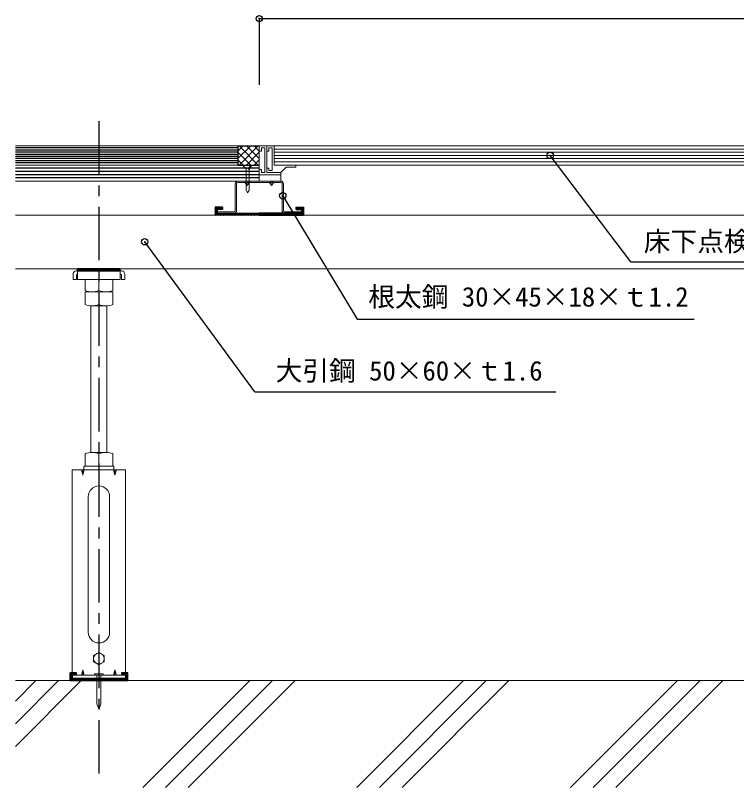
# Model space of a CAD drawing. Units: millimetres, scale not verified. Extents: x -2066 to 2059, y -1474 to 1400.
# Drawn here: x -1282 to -608, y -726 to -4 of the extents above; entities that cross this region are included whole.
import ezdxf
from ezdxf.enums import TextEntityAlignment as Align

# ---------------------------------------------------------------- set-up
doc = ezdxf.new("R2010")
doc.units = ezdxf.units.MM
doc.header["$LTSCALE"] = 10
doc.header["$PDMODE"] = 32
doc.header["$PDSIZE"] = 6
doc.linetypes.add('CHAIN1', pattern=[8, 5, -1, 1, -1])
for name, color, linetype in [('0-0_中心線', 4, 'CHAIN1'), ('0-2_太線１', 3, 'Continuous'), ('0-3_太線２', 2, 'Continuous'), ('0-4_細線', 4, 'Continuous'), ('0-5_寸法', 4, 'Continuous'), ('0-6_文字', 7, 'Continuous')]:
    doc.layers.add(name, color=color, linetype=linetype)
doc.layers.add('0-1_中線', color=7, linetype='Continuous', lineweight=18)
doc.styles.add('ＭＳ ゴシック', font='')
doc.styles.get('ＭＳ ゴシック').set_extended_font_data('MS Gothic')

msp = doc.modelspace()

# ---------------------------------------------------------------- linework, layer by layer
at = {"layer": '0-0_中心線'}
msp.add_line((-1203.92, -102.99), (-1203.92, -712.74), dxfattribs=at)
at = {"layer": '0-1_中線'}
for p, q in [((-250.11, -125.98), (-1281.97, -125.98)), ((-1073.92, -125.98), (-1073.92, -143.98)), ((-1053.92, -125.98), (-1053.92, -158.98)), ((-1051.92, -130.98), (-1051.92, -127.98)), ((-1048.92, -127.98), (-1051.92, -127.98)), ((-1048.92, -150.98), (-1048.92, -127.98)), ((-1046.92, -150.95), (-1046.92, -125.98)), ((-1044.92, -130.98), (-1044.92, -127.98)), ((-1041.92, -127.98), (-1044.92, -127.98)), ((-1041.92, -148.98), (-1041.92, -127.98)), ((-1039.92, -143.98), (-1039.92, -125.98)), ((-467.92, -128.98), (-1039.92, -128.98)), ((-1051.92, -130.98), (-1053.92, -130.98)), ((-1044.92, -130.98), (-1046.92, -130.98)), ((-467.92, -131.98), (-1039.92, -131.98)), ((-467.92, -134.98), (-1039.92, -134.98)), ((-1053.92, -143.98), (-1281.97, -143.98)), ((-1066.33, -147.56), (-1069.78, -143.98)), ((-1066.33, -147.56), (-1069.78, -143.98)), ((-1064.3, -147.77), (-1061.76, -144.04)), ((-1063.33, -147.72), (-1060.79, -143.98)), ((-1063.33, -147.72), (-1060.79, -143.98)), ((-467.92, -137.98), (-1039.92, -137.98)), ((-467.92, -140.98), (-1039.92, -140.98)), ((-467.92, -143.98), (-1039.92, -143.98)), ((-1019.92, -145.98), (-1019.92, -143.98)), ((-1066.33, -167.32), (-1066.33, -147.56)), ((-1063.33, -147.72), (-1063.33, -167.33)), ((-1051.92, -147.98), (-1053.92, -147.98)), ((-1051.92, -150.98), (-1051.92, -147.98)), ((-1048.92, -150.98), (-1051.92, -150.98)), ((-1044.94, -146.98), (-1046.92, -146.98)), ((-1033.92, -150.98), (-1046.92, -150.98)), ((-1044.92, -148.98), (-1044.92, -146.98)), ((-1041.92, -148.98), (-1044.92, -148.98)), ((-1033.92, -150.98), (-1028.92, -145.98)), ((-1033.92, -158.98), (-1033.92, -150.98)), ((-1019.92, -145.98), (-1028.92, -145.98)), ((-1053.92, -152.98), (-1033.92, -152.98)), ((-1053.92, -158.98), (-1281.97, -158.98)), ((-1076.42, -161.38), (-1076.42, -186.58)), ((-1075.22, -161.38), (-1075.22, -186.58)), ((-1074.02, -158.98), (-1066.92, -158.98)), ((-1067.52, -160.18), (-1074.02, -160.18)), ((-1067.52, -160.18), (-1065.42, -162.98)), ((-1066.92, -158.98), (-1065.42, -160.98)), ((-1065.42, -160.98), (-1063.92, -158.98)), ((-1065.42, -162.98), (-1063.32, -160.18)), ((-1063.92, -158.98), (-1053.92, -158.98)), ((-1063.32, -160.18), (-1053.92, -160.18)), ((-1053.92, -158.98), (-1033.81, -158.98)), ((-1043.92, -158.98), (-1053.92, -158.98)), ((-1044.52, -160.18), (-1053.92, -160.18)), ((-1042.42, -162.98), (-1044.52, -160.18)), ((-1042.42, -160.98), (-1043.92, -158.98)), ((-1040.92, -158.98), (-1042.42, -160.98)), ((-1040.32, -160.18), (-1042.42, -162.98)), ((-1033.82, -158.98), (-1040.92, -158.98)), ((-1040.32, -160.18), (-1033.82, -160.18)), ((-1032.62, -161.38), (-1032.62, -186.58)), ((-1031.42, -161.38), (-1031.42, -186.58)), ((-1064.83, -169.91), (-1066.35, -167.28)), ((-1064.83, -169.91), (-1063.34, -167.33)), ((-1281.97, -190.98), (-250.11, -190.98)), ((-1093.22, -187.78), (-1093.22, -188.98)), ((-1077.62, -187.78), (-1093.22, -187.78)), ((-1093.22, -187.78), (-1093.22, -188.98)), ((-1077.62, -188.98), (-1093.22, -188.98)), ((-1093.22, -188.98), (-1077.62, -188.98)), ((-1030.22, -187.78), (-1014.62, -187.78)), ((-1014.62, -188.98), (-1030.22, -188.98)), ((-1014.62, -188.98), (-1030.22, -188.98)), ((-1014.62, -187.78), (-1014.62, -188.98)), ((-1014.62, -187.78), (-1014.62, -188.98)), ((-1281.97, -240.98), (-250.11, -240.98)), ((-1182.92, -242.98), (-1224.92, -242.98)), ((-1223.92, -242.98), (-1223.92, -250.98)), ((-1192.66, -242.98), (-1215.18, -242.98)), ((-1197.42, -242.98), (-1210.42, -242.98)), ((-1183.92, -250.98), (-1183.92, -242.98)), ((-1228.12, -250.98), (-1228.12, -246.18)), ((-1228.12, -250.98), (-1224.92, -250.98)), ((-1224.92, -250.98), (-1224.92, -246.18)), ((-1224.92, -246.18), (-1223.92, -246.18)), ((-1183.92, -250.98), (-1223.92, -250.98)), ((-1216.92, -250.98), (-1216.92, -261.39)), ((-1203.92, -261.39), (-1203.92, -250.98)), ((-1190.92, -261.39), (-1190.92, -250.98)), ((-1182.92, -246.18), (-1183.92, -246.18)), ((-1182.92, -250.98), (-1182.92, -246.18)), ((-1179.72, -250.98), (-1182.92, -250.98)), ((-1179.72, -250.98), (-1179.72, -246.18)), ((-1216.92, -262.55), (-1216.92, -274.39)), ((-1216.92, -262.55), (-1190.92, -262.55)), ((-1197.42, -262.55), (-1210.42, -262.55)), ((-1203.92, -274.39), (-1203.92, -262.55)), ((-1190.92, -274.39), (-1190.92, -262.55)), ((-1211.42, -275.52), (-1196.42, -275.52)), ((-1211.42, -275.52), (-1211.42, -412.62)), ((-1196.42, -275.52), (-1196.42, -412.62)), ((-1210.42, -412.62), (-1197.42, -412.62)), ((-1203.92, -413.79), (-1203.92, -425.62)), ((-1190.42, -425.62), (-1217.42, -425.62)), ((-1228.92, -428.99), (-1178.92, -428.99)), ((-1228.92, -428.99), (-1228.92, -618.58)), ((-1218.92, -433.99), (-1217.58, -428.99)), ((-1218.92, -429.22), (-1217.58, -428.99)), ((-1217.92, -428.49), (-1217.92, -426.12)), ((-1217.92, -428.99), (-1189.92, -428.99)), ((-1190.42, -428.99), (-1217.42, -428.99)), ((-1189.92, -426.12), (-1189.92, -428.49)), ((-1188.92, -433.99), (-1187.58, -428.99)), ((-1188.92, -429.22), (-1187.58, -428.99)), ((-1178.92, -428.99), (-1178.92, -618.58)), ((-1213.92, -453.99), (-1213.92, -580.79)), ((-1193.92, -453.99), (-1193.92, -580.79)), ((-1203.92, -599.62), (-1208.92, -602.5)), ((-1208.92, -602.5), (-1208.92, -608.28)), ((-1198.92, -602.5), (-1203.92, -599.62)), ((-1198.92, -608.28), (-1198.92, -602.5)), ((-1208.92, -608.28), (-1203.92, -611.16)), ((-1203.92, -611.16), (-1198.92, -608.28)), ((-1228.92, -620.79), (-1178.92, -620.79)), ((-1218.92, -615.79), (-1220.26, -620.79)), ((-1218.92, -620.55), (-1220.26, -620.79)), ((-1207.92, -619.79), (-1207.92, -620.79)), ((-1188.92, -615.79), (-1190.26, -620.79)), ((-1188.92, -620.55), (-1190.26, -620.79)), ((-250.11, -625.98), (-1281.97, -625.98)), ((-1262.88, -625.98), (-1281.97, -645.07)), ((-1241.67, -625.98), (-1281.97, -666.28)), ((-1220.46, -625.98), (-1281.97, -687.5)), ((-1205.77, -621.79), (-1205.77, -647.79)), ((-1202.07, -621.79), (-1202.07, -647.79)), ((-1062.88, -625.98), (-1162.88, -725.98)), ((-1041.67, -625.98), (-1141.67, -725.98)), ((-1020.46, -625.98), (-1120.46, -725.98)), ((-862.88, -625.98), (-962.88, -725.98)), ((-841.67, -625.98), (-941.67, -725.98)), ((-820.46, -625.98), (-920.46, -725.98)), ((-662.88, -625.98), (-762.88, -725.98)), ((-641.67, -625.98), (-741.67, -725.98)), ((-620.46, -625.98), (-720.46, -725.98)), ((-1204.01, -652.53), (-1205.77, -647.79)), ((-1203.82, -652.53), (-1202.07, -647.79))]:
    msp.add_line(p, q, dxfattribs=at)
for points in [[(-1069.78, -143.98), (-1060.79, -143.98), (-1063.33, -147.72)], [(-1066.33, -167.32), (-1066.33, -147.56), (-1069.78, -143.98)], [(-1216.92, -413.79), (-1216.92, -425.62), (-1190.92, -425.62), (-1190.92, -413.79)], [(-1207.92, -619.79), (-1199.92, -619.79), (-1199.92, -620.79), (-1203.92, -620.79), (-1207.92, -620.79)]]:
    msp.add_lwpolyline(points, dxfattribs=at)
for points in [[(-1218.92, -433.99), (-1220.26, -428.99), (-1218.92, -429.22)], [(-1188.92, -429.22), (-1188.92, -433.99), (-1190.26, -428.99)], [(-1218.92, -620.55), (-1218.92, -615.79), (-1217.58, -620.79)], [(-1188.92, -615.79), (-1187.58, -620.79), (-1188.92, -620.55)]]:
    msp.add_lwpolyline(points, close=True, dxfattribs=at)
msp.add_circle((-1203.92, -605.39), 5, dxfattribs=at)
for centre, radius, start, end in [((-1074.02, -161.38), 2.4, 90, 180), ((-1074.02, -161.38), 1.2, 90, 180), ((-1033.82, -161.38), 2.4, 0, 90), ((-1033.82, -161.38), 1.2, 0, 90), ((-1077.62, -186.58), 2.4, 270, 0), ((-1077.62, -186.58), 1.2, 270, 0), ((-1030.22, -186.58), 2.4, 180, 270), ((-1030.22, -186.58), 1.2, 180, 270), ((-1224.92, -246.18), 3.2, 90, 180), ((-1182.92, -246.18), 3.2, 0, 90), ((-1210.42, -243.77), 18.77, 249.74384, 290.25616), ((-1197.42, -243.77), 18.77, 249.74384, 290.25616), ((-1210.42, -256.77), 18.77, 249.74384, 290.25616), ((-1197.42, -256.77), 18.77, 249.74384, 290.25616), ((-1210.42, -431.4), 18.77, 69.74384, 110.25616), ((-1197.42, -431.4), 18.77, 69.74384, 110.25616), ((-1217.42, -426.12), 0.5, 90, 180), ((-1190.42, -426.12), 0.5, 0, 90), ((-1217.42, -428.49), 0.5, 180, 270), ((-1190.42, -428.49), 0.5, 270, 0), ((-1203.92, -453.99), 10, 0, 180), ((-1203.92, -580.79), 10, 180, 0), ((-1206.77, -621.79), 1, 0, 90), ((-1201.07, -621.79), 1, 90, 180), ((-1203.92, -652.5), 0.1, 200.30446, 339.69553)]:
    msp.add_arc(centre, radius, start, end, dxfattribs=at)
at = {"layer": '0-2_太線１'}
for p, q in [((-1053.92, -146.98), (-1281.97, -146.98)), ((-1053.92, -149.98), (-1281.97, -149.98)), ((-1053.92, -152.98), (-1281.97, -152.98)), ((-1053.92, -155.98), (-1281.97, -155.98)), ((-1088.22, -183.48), (-1095.22, -183.48)), ((-1095.22, -183.48), (-1095.22, -190.98)), ((-1095.22, -184.07), (-1094.63, -183.48)), ((-1095.22, -184.78), (-1093.93, -183.48)), ((-1095.22, -185.48), (-1093.22, -183.48)), ((-1095.22, -186.19), (-1092.51, -183.48)), ((-1095.22, -186.9), (-1091.8, -183.48)), ((-1095.22, -187.6), (-1093.22, -185.6)), ((-1095.22, -188.31), (-1093.22, -186.31)), ((-1095.22, -189.02), (-1093.22, -187.02)), ((-1093.1, -185.48), (-1091.1, -183.48)), ((-1092.39, -185.48), (-1090.39, -183.48)), ((-1091.68, -185.48), (-1089.68, -183.48)), ((-1090.98, -185.48), (-1088.98, -183.48)), ((-1090.27, -185.48), (-1088.27, -183.48)), ((-1089.56, -185.48), (-1088.22, -184.14)), ((-1088.85, -185.48), (-1088.22, -184.85)), ((-1019.62, -185.48), (-1019.62, -183.48)), ((-1019.62, -184.13), (-1018.97, -183.48)), ((-1019.62, -184.84), (-1018.27, -183.48)), ((-1019.56, -185.48), (-1017.56, -183.48)), ((-1018.85, -185.48), (-1016.85, -183.48)), ((-1018.14, -185.48), (-1016.14, -183.48)), ((-1017.44, -185.48), (-1015.44, -183.48)), ((-1016.73, -185.48), (-1014.73, -183.48)), ((-1016.57, -190.98), (-1012.62, -187.03)), ((-1016.02, -185.48), (-1014.02, -183.48)), ((-1015.32, -185.48), (-1013.32, -183.48)), ((-1014.62, -185.49), (-1012.62, -183.49)), ((-1014.62, -186.2), (-1012.62, -184.2)), ((-1014.62, -186.91), (-1012.62, -184.91)), ((-1014.62, -187.61), (-1012.62, -185.61)), ((-1014.6, -188.3), (-1012.62, -186.32)), ((-1095.22, -189.73), (-1093.22, -187.73)), ((-1095.22, -190.43), (-1093.22, -188.43)), ((-1053.92, -190.98), (-1095.22, -190.98)), ((-1095.06, -190.98), (-1093.06, -188.98)), ((-1094.35, -190.98), (-1092.35, -188.98)), ((-1093.65, -190.98), (-1091.65, -188.98)), ((-1093.22, -188.98), (-1053.92, -188.98)), ((-1092.94, -190.98), (-1090.94, -188.98)), ((-1092.23, -190.98), (-1090.23, -188.98)), ((-1091.53, -190.98), (-1089.53, -188.98)), ((-1090.82, -190.98), (-1088.82, -188.98)), ((-1090.11, -190.98), (-1088.11, -188.98)), ((-1089.4, -190.98), (-1087.4, -188.98)), ((-1088.7, -190.98), (-1086.7, -188.98)), ((-1087.99, -190.98), (-1085.99, -188.98)), ((-1087.28, -190.98), (-1085.28, -188.98)), ((-1086.58, -190.98), (-1084.58, -188.98)), ((-1085.87, -190.98), (-1083.87, -188.98)), ((-1085.16, -190.98), (-1083.16, -188.98)), ((-1084.45, -190.98), (-1082.45, -188.98)), ((-1083.75, -190.98), (-1081.75, -188.98)), ((-1083.04, -190.98), (-1081.04, -188.98)), ((-1082.33, -190.98), (-1080.33, -188.98)), ((-1081.63, -190.98), (-1079.63, -188.98)), ((-1080.92, -190.98), (-1078.92, -188.98)), ((-1080.21, -190.98), (-1078.21, -188.98)), ((-1079.51, -190.98), (-1077.51, -188.98)), ((-1078.8, -190.98), (-1076.8, -188.98)), ((-1078.09, -190.98), (-1076.09, -188.98)), ((-1077.38, -190.98), (-1075.38, -188.98)), ((-1076.68, -190.98), (-1074.68, -188.98)), ((-1075.97, -190.98), (-1073.97, -188.98)), ((-1075.26, -190.98), (-1073.26, -188.98)), ((-1074.56, -190.98), (-1072.56, -188.98)), ((-1073.85, -190.98), (-1071.85, -188.98)), ((-1073.14, -190.98), (-1071.14, -188.98)), ((-1072.43, -190.98), (-1070.43, -188.98)), ((-1071.73, -190.98), (-1069.73, -188.98)), ((-1071.02, -190.98), (-1069.02, -188.98)), ((-1070.31, -190.98), (-1068.31, -188.98)), ((-1069.61, -190.98), (-1067.61, -188.98)), ((-1068.9, -190.98), (-1066.9, -188.98)), ((-1068.19, -190.98), (-1066.19, -188.98)), ((-1067.48, -190.98), (-1065.48, -188.98)), ((-1066.78, -190.98), (-1064.78, -188.98)), ((-1066.07, -190.98), (-1064.07, -188.98)), ((-1065.36, -190.98), (-1063.36, -188.98)), ((-1064.66, -190.98), (-1062.66, -188.98)), ((-1063.95, -190.98), (-1061.95, -188.98)), ((-1063.24, -190.98), (-1061.24, -188.98)), ((-1062.53, -190.98), (-1060.53, -188.98)), ((-1061.83, -190.98), (-1059.83, -188.98)), ((-1061.12, -190.98), (-1059.12, -188.98)), ((-1060.41, -190.98), (-1058.41, -188.98)), ((-1059.71, -190.98), (-1057.71, -188.98)), ((-1059, -190.98), (-1057, -188.98)), ((-1058.29, -190.98), (-1056.29, -188.98)), ((-1057.58, -190.98), (-1055.58, -188.98)), ((-1056.88, -190.98), (-1054.88, -188.98)), ((-1056.17, -190.98), (-1054.17, -188.98)), ((-1055.46, -190.98), (-1053.46, -188.98)), ((-1054.76, -190.98), (-1052.76, -188.98)), ((-1054.05, -190.98), (-1052.05, -188.98)), ((-1014.62, -188.98), (-1053.92, -188.98)), ((-1053.92, -190.98), (-1012.62, -190.98)), ((-1053.34, -190.98), (-1051.34, -188.98)), ((-1052.64, -190.98), (-1050.64, -188.98)), ((-1051.93, -190.98), (-1049.93, -188.98)), ((-1051.22, -190.98), (-1049.22, -188.98)), ((-1050.51, -190.98), (-1048.51, -188.98)), ((-1049.81, -190.98), (-1047.81, -188.98)), ((-1049.1, -190.98), (-1047.1, -188.98)), ((-1048.39, -190.98), (-1046.39, -188.98)), ((-1047.69, -190.98), (-1045.69, -188.98)), ((-1046.98, -190.98), (-1044.98, -188.98)), ((-1046.27, -190.98), (-1044.27, -188.98)), ((-1045.56, -190.98), (-1043.56, -188.98)), ((-1044.86, -190.98), (-1042.86, -188.98)), ((-1044.15, -190.98), (-1042.15, -188.98)), ((-1043.44, -190.98), (-1041.44, -188.98)), ((-1042.74, -190.98), (-1040.74, -188.98)), ((-1042.03, -190.98), (-1040.03, -188.98)), ((-1041.32, -190.98), (-1039.32, -188.98)), ((-1040.61, -190.98), (-1038.61, -188.98)), ((-1039.91, -190.98), (-1037.91, -188.98)), ((-1039.2, -190.98), (-1037.2, -188.98)), ((-1038.49, -190.98), (-1036.49, -188.98)), ((-1037.79, -190.98), (-1035.79, -188.98)), ((-1037.08, -190.98), (-1035.08, -188.98)), ((-1036.37, -190.98), (-1034.37, -188.98)), ((-1035.66, -190.98), (-1033.66, -188.98)), ((-1034.96, -190.98), (-1032.96, -188.98)), ((-1034.25, -190.98), (-1032.25, -188.98)), ((-1033.54, -190.98), (-1031.54, -188.98)), ((-1032.84, -190.98), (-1030.84, -188.98)), ((-1032.13, -190.98), (-1030.13, -188.98)), ((-1031.42, -190.98), (-1029.42, -188.98)), ((-1030.71, -190.98), (-1028.71, -188.98)), ((-1030.01, -190.98), (-1028.01, -188.98)), ((-1029.3, -190.98), (-1027.3, -188.98)), ((-1028.59, -190.98), (-1026.59, -188.98)), ((-1027.89, -190.98), (-1025.89, -188.98)), ((-1027.18, -190.98), (-1025.18, -188.98)), ((-1026.47, -190.98), (-1024.47, -188.98)), ((-1025.77, -190.98), (-1023.77, -188.98)), ((-1025.06, -190.98), (-1023.06, -188.98)), ((-1024.35, -190.98), (-1022.35, -188.98)), ((-1023.64, -190.98), (-1021.64, -188.98)), ((-1022.94, -190.98), (-1020.94, -188.98)), ((-1022.23, -190.98), (-1020.23, -188.98)), ((-1021.52, -190.98), (-1019.52, -188.98)), ((-1020.82, -190.98), (-1018.82, -188.98)), ((-1020.11, -190.98), (-1018.11, -188.98)), ((-1019.4, -190.98), (-1017.4, -188.98)), ((-1018.69, -190.98), (-1016.69, -188.98)), ((-1017.99, -190.98), (-1015.99, -188.98)), ((-1017.28, -190.98), (-1015.28, -188.98)), ((-1015.87, -190.98), (-1012.62, -187.74)), ((-1015.16, -190.98), (-1012.62, -188.44)), ((-1014.62, -188.28), (-1014.62, -188.98)), ((-1014.45, -190.98), (-1012.62, -189.15)), ((-1013.74, -190.98), (-1012.62, -189.86)), ((-1013.04, -190.98), (-1012.62, -190.56)), ((-1183.92, -240.98), (-1223.92, -240.98)), ((-1223.92, -242.98), (-1223.92, -240.98)), ((-1223.74, -240.98), (-1223.92, -241.16)), ((-1222.29, -240.98), (-1223.92, -242.54)), ((-1223.92, -242.98), (-1183.92, -242.98)), ((-1220.84, -240.98), (-1222.93, -242.98)), ((-1219.4, -240.98), (-1221.49, -242.98)), ((-1217.95, -240.98), (-1220.04, -242.98)), ((-1217.95, -240.98), (-1220.04, -242.98)), ((-1217.95, -240.98), (-1220.04, -242.98)), ((-1216.51, -240.98), (-1218.59, -242.98)), ((-1215.06, -240.98), (-1217.15, -242.98)), ((-1213.61, -240.98), (-1215.7, -242.98)), ((-1212.17, -240.98), (-1214.26, -242.98)), ((-1212.17, -240.98), (-1214.26, -242.98)), ((-1212.17, -240.98), (-1214.26, -242.98)), ((-1212.17, -240.98), (-1214.26, -242.98)), ((-1210.72, -240.98), (-1212.81, -242.98)), ((-1209.28, -240.98), (-1211.37, -242.98)), ((-1207.83, -240.98), (-1209.92, -242.98)), ((-1206.39, -240.98), (-1208.47, -242.98)), ((-1204.94, -240.98), (-1207.03, -242.98)), ((-1204.94, -240.98), (-1207.03, -242.98)), ((-1203.49, -240.98), (-1205.58, -242.98)), ((-1202.05, -240.98), (-1204.14, -242.98)), ((-1200.6, -240.98), (-1202.69, -242.98)), ((-1199.16, -240.98), (-1201.25, -242.98)), ((-1197.71, -240.98), (-1199.8, -242.98)), ((-1197.71, -240.98), (-1199.8, -242.98)), ((-1196.27, -240.98), (-1198.35, -242.98)), ((-1194.82, -240.98), (-1196.91, -242.98)), ((-1193.37, -240.98), (-1195.46, -242.98)), ((-1191.93, -240.98), (-1194.02, -242.98)), ((-1190.48, -240.98), (-1192.57, -242.98)), ((-1189.04, -240.98), (-1191.13, -242.98)), ((-1187.59, -240.98), (-1189.68, -242.98)), ((-1187.59, -240.98), (-1189.68, -242.98)), ((-1186.15, -240.98), (-1188.23, -242.98)), ((-1184.7, -240.98), (-1186.79, -242.98)), ((-1183.92, -241.62), (-1185.34, -242.98)), ((-1183.92, -242.98), (-1183.92, -240.98)), ((-1224.92, -618.58), (-1230.92, -618.58)), ((-1230.92, -618.58), (-1230.92, -625.98)), ((-1230.29, -618.59), (-1230.92, -619.21)), ((-1228.88, -618.59), (-1230.92, -620.63)), ((-1227.46, -618.59), (-1230.92, -622.04)), ((-1230.92, -625.98), (-1230.92, -618.59)), ((-1228.92, -620.58), (-1228.92, -623.99)), ((-1226.05, -618.59), (-1228.04, -620.58)), ((-1224.92, -618.87), (-1226.63, -620.58)), ((-1224.92, -620.28), (-1225.22, -620.58)), ((-1224.92, -620.58), (-1224.92, -618.58)), ((-1182.2, -618.58), (-1182.92, -619.3)), ((-1180.79, -618.58), (-1182.79, -620.58)), ((-1179.38, -618.58), (-1181.38, -620.58)), ((-1177.96, -618.58), (-1179.96, -620.58)), ((-1176.92, -618.95), (-1178.92, -620.95)), ((-1176.92, -620.37), (-1178.92, -622.37)), ((-1178.92, -620.58), (-1178.92, -623.99)), ((-1228.92, -621.46), (-1230.92, -623.46)), ((-1228.92, -622.87), (-1230.92, -624.87)), ((-1228.62, -623.99), (-1230.62, -625.98)), ((-1227.21, -623.99), (-1229.2, -625.98)), ((-1225.79, -623.99), (-1227.79, -625.98)), ((-1224.38, -623.99), (-1226.37, -625.98)), ((-1222.96, -623.99), (-1224.96, -625.98)), ((-1221.55, -623.99), (-1223.55, -625.98)), ((-1220.14, -623.99), (-1222.13, -625.98)), ((-1218.72, -623.99), (-1220.72, -625.98)), ((-1217.31, -623.99), (-1219.3, -625.98)), ((-1215.89, -623.99), (-1217.89, -625.98)), ((-1214.48, -623.99), (-1216.47, -625.98)), ((-1213.06, -623.99), (-1215.06, -625.98)), ((-1211.65, -623.99), (-1213.65, -625.98)), ((-1210.24, -623.99), (-1212.23, -625.98)), ((-1208.82, -623.99), (-1210.82, -625.98)), ((-1207.41, -623.99), (-1209.4, -625.98)), ((-1205.99, -623.99), (-1207.99, -625.98)), ((-1204.58, -623.99), (-1206.57, -625.98)), ((-1203.16, -623.99), (-1205.16, -625.98)), ((-1201.75, -623.99), (-1203.75, -625.98)), ((-1200.34, -623.99), (-1202.33, -625.98)), ((-1198.92, -623.99), (-1200.92, -625.98)), ((-1200.92, -625.98), (-1200.92, -625.99)), ((-1197.51, -623.99), (-1199.5, -625.98)), ((-1196.09, -623.99), (-1198.09, -625.98)), ((-1194.68, -623.99), (-1196.68, -625.98)), ((-1193.27, -623.99), (-1195.26, -625.98)), ((-1191.85, -623.99), (-1193.85, -625.98)), ((-1190.44, -623.99), (-1192.43, -625.98)), ((-1189.02, -623.99), (-1191.02, -625.98)), ((-1187.61, -623.99), (-1189.6, -625.98)), ((-1186.19, -623.99), (-1188.19, -625.98)), ((-1184.78, -623.99), (-1186.78, -625.98)), ((-1183.37, -623.99), (-1185.36, -625.98)), ((-1181.95, -623.99), (-1183.95, -625.98)), ((-1183.95, -625.98), (-1183.95, -625.99)), ((-1180.54, -623.99), (-1182.53, -625.98)), ((-1179.12, -623.99), (-1181.12, -625.98)), ((-1176.92, -623.2), (-1179.7, -625.98)), ((-1176.92, -621.78), (-1178.92, -623.78)), ((-1176.92, -624.61), (-1178.29, -625.98))]:
    msp.add_line(p, q, dxfattribs=at)
for points in [[(-1088.22, -183.48), (-1088.22, -185.48), (-1093.22, -185.48), (-1093.22, -188.98)], [(-1019.62, -183.48), (-1012.62, -183.48), (-1012.62, -190.98)], [(-1019.62, -185.48), (-1014.63, -185.48), (-1014.62, -185.48), (-1014.62, -188.28)], [(-1230.92, -625.98), (-1176.92, -625.98), (-1176.92, -618.58), (-1182.92, -618.58)], [(-1228.92, -623.99), (-1228.92, -620.58), (-1224.92, -620.58)], [(-1178.92, -620.79), (-1178.92, -623.99), (-1228.92, -623.99)], [(-1182.92, -618.58), (-1182.92, -620.58), (-1178.92, -620.58), (-1178.92, -620.79)]]:
    msp.add_lwpolyline(points, dxfattribs=at)
at = {"layer": '0-3_太線２'}
for p, q in [((-1073.92, -130.84), (-1069.06, -125.98)), ((-1073.92, -137.91), (-1061.99, -125.98)), ((-1073.92, -125.98), (-1073.92, -143.98)), ((-1073.92, -125.98), (-1053.92, -125.98)), ((-1072.92, -143.98), (-1054.92, -125.98)), ((-1054.92, -143.98), (-1072.92, -125.98)), ((-1053.92, -137.91), (-1065.85, -125.98)), ((-1053.92, -130.84), (-1058.78, -125.98)), ((-1061.99, -143.98), (-1073.92, -132.05)), ((-1065.85, -143.98), (-1053.92, -132.05)), ((-1069.06, -143.98), (-1073.92, -139.13)), ((-1073.92, -143.98), (-1053.92, -143.98)), ((-1058.78, -143.98), (-1053.92, -139.13))]:
    msp.add_line(p, q, dxfattribs=at)
at = {"layer": '0-4_細線'}
for p, q in [((-1073.92, -127.98), (-1281.97, -127.98)), ((-1073.92, -129.98), (-1281.97, -129.98)), ((-1073.92, -131.98), (-1281.97, -131.98)), ((-1073.92, -133.98), (-1281.97, -133.98)), ((-1073.92, -135.98), (-1281.97, -135.98)), ((-1073.92, -137.98), (-1281.97, -137.98)), ((-1073.92, -139.98), (-1281.97, -139.98)), ((-1073.92, -141.98), (-1281.97, -141.98))]:
    msp.add_line(p, q, dxfattribs=at)
at = {"layer": '0-5_寸法'}
for q in [(-1053.92, -69.09), (-453.92, -7.1)]:
    msp.add_line((-1053.92, -7.1), q, dxfattribs=at)
at = {"layer": '0-5_寸法', "color": 7}
msp.add_point((-1053.92, -7.1), dxfattribs=at)
at = {"layer": '0-6_文字'}
for p, q in [((-706.55, -234.55), (-781.98, -134.98)), ((-1058.1, -356.11), (-1161.1, -215.66)), ((-706.55, -234.55), (-425.78, -234.55)), ((-1058.1, -356.11), (-776.8, -356.11))]:
    msp.add_line(p, q, dxfattribs=at)
msp.add_lwpolyline([(-1032.02, -172.67), (-962.36, -288.15), (-647.18, -288.15)], dxfattribs=at)
for p in [(-781.98, -134.98), (-1032.02, -172.67), (-1161.1, -215.66)]:
    msp.add_point(p, dxfattribs=at)

# ---------------------------------------------------------------- texts
at = {"layer": '0-3_太線２', "color": 7, "style": 'ＭＳ ゴシック'}
msp.add_text('床下点検口 600×600', height=18.33, dxfattribs=at).set_placement((-694.47, -230.01), align=Align.BOTTOM_LEFT)
at = {"layer": '0-6_文字', "style": 'ＭＳ ゴシック'}
for s, p in [('根太鋼 30×45×18×ｔ1.2', (-952.02, -281.8)), ('大引鋼 50×60×ｔ1.6', (-1038.71, -350.96))]:
    msp.add_text(s, height=18.33, dxfattribs=at).set_placement(p, align=Align.BOTTOM_LEFT)

doc.saveas('drawing.dxf')
